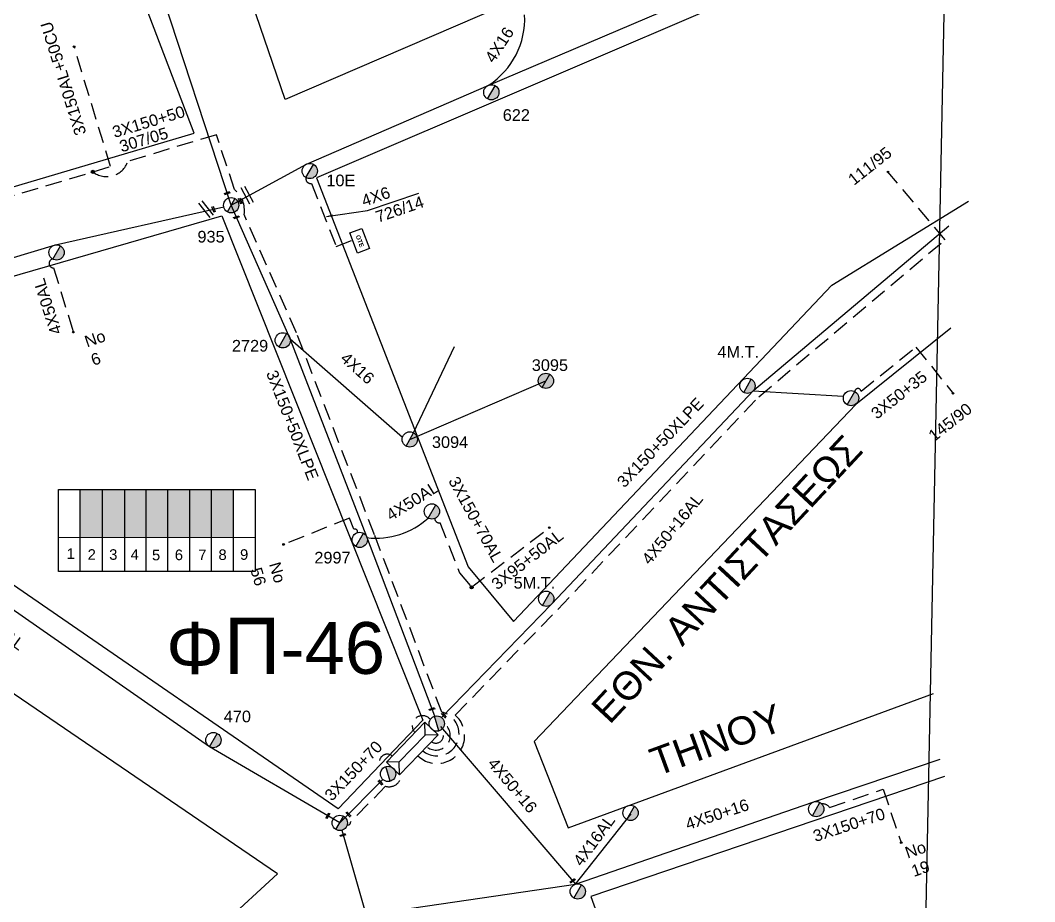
# Model space of a CAD drawing. Header units: millimetres. Extents: x 771 to 3391, y 686 to 1835.
# Drawn here: x 2738.9 to 2895.5, y 935.4 to 1071.6 of the extents above; entities that cross this region are included whole.
import ezdxf

# ---------------------------------------------------------------- set-up
doc = ezdxf.new("R2010")
doc.units = ezdxf.units.MM
doc.linetypes.add('DASHED', pattern=[19.05, 12.7, -6.35])
for name, color, linetype in [('Pillar OTE', 7, 'Continuous'), ('Άγνωστα', 7, 'Continuous'), ('Γυμνά εναέρια ΧΤ (3Φ)   4x16AL', 7, 'Continuous'), ('Γυμνά εναέρια ΧΤ (3Φ)   4x50CU', 7, 'Continuous'), ('Γυμνά εναέρια ΧΤ και ΦΟΠ (3Φ)   4x50+16AL', 7, 'Continuous'), ('Εναέρια παροχή ΧΤ 4x16', 7, 'SYN_LINE'), ('Επιγραφές - Σχήματα', 7, 'Continuous'), ('Καλωδια Χ.Τ. 3x50+35', 7, 'Continuous'), ('Καλωδια ΧΤ  3X95+50', 7, 'Continuous'), ('Καλώδια ΧΤ   3x150+50CU', 7, 'DASHED'), ('Καλώδια ΧΤ   3x150+70AL', 7, 'DASHED'), ('Καλώδια ΧΤ   3x150AL+50CU', 7, 'DASHED'), ('Μηχανική τομή', 7, 'Continuous'), ('Στύλος Ξύλινος', 7, 'Continuous'), ('Στύλος Ξύλινος @ 1', 7, 'Continuous'), ('Στύλος ΦΜ', 7, 'Continuous'), ('Στύλος ΦΜ @ 1', 7, 'Continuous'), ('Συνδέσεις', 7, 'Continuous'), ('Τομή', 7, 'Continuous'), ('Υποσταθμός εναέριος 2 στύλων', 7, 'Continuous'), ('Υποσταθμός πόλεως', 7, 'Continuous'), ('Υπόβαθρο ΔΕΗ', 7, 'Continuous'), ('Υπόγεια καλώδια Παροχών ΧΤ   4x16AL', 7, 'DASHED'), ('Υπόγεια καλώδια Παροχών ΧΤ   4x50AL', 7, 'DASHED'), ('Υπόγεια καλώδια Παροχών ΧΤ   4x6', 7, 'DASHED')]:
    doc.layers.add(name, color=color, linetype=linetype)
doc.styles.add('arial', font='ARIAL.TTF')
doc.styles.get("Standard").update_dxf_attribs({"font": 'ARIAL.TTF'})
doc.linetypes.add('SYN_LINE', pattern='A,0.5,-0.0001,["/\\/\\/\\/",Standard,S=0.1,R=0,X=0,Y=-0.05],-0.25', length=0.7501)
doc.dimstyles.new('ISO-25', dxfattribs={"dimtxt": 2.5, "dimasz": 2.5, "dimexe": 1.25, "dimexo": 0.625, "dimtad": 1, "dimtxsty": 'Standard', "dimcen": 2.5, "dimadec": 0, "dimazin": 0, "dimtfac": 1, "dimtmove": 0, "dimatfit": 3, "dimfxl": 1, "dimarcsym": 0})

# ---------------------------------------------------------------- blocks, each defined once
blk = doc.blocks.new('ΥΠΑΡΧΩΝ ΤΣΙΜΕΝΤΕΝΙΟΣ ΣΤΥΛΟΣ')
at = {"layer": 'Στύλος ΦΜ'}
blk.add_hatch(color=7, dxfattribs=at).paths.add_polyline_path([(-1.29, -2.28, 0.574793), (2.62, 0, 0.268822), (1.3, 2.27)])
at = {"layer": 'Στύλος ΦΜ', "color": 7}
blk.add_line((-1.29, -2.28), (1.3, 2.27), dxfattribs=at)
blk.add_circle((0, 0), 2.62, dxfattribs=at)
at = {"layer": 'Στύλος ΦΜ', "flags": 4}
for tag, p in [('ΑΡΙΘΜΟΣ', (-4.68, 8.05)), ('ΤΥΠΟΣ', (-4.91, 3.03))]:
    blk.add_attdef(tag, p, '', height=4, dxfattribs=at)
blk = doc.blocks.new('ΥΠΟΣΤΑΘΜΟΣ ΕΝΑΕΡΙΟΣ ΕΠΙ 2 ΣΤΥΛΩΝ')
at = {"layer": 'Υποσταθμός εναέριος 2 στύλων', "linetype": 'Continuous'}
for points in [[(-11.97, -2.11, 0.574793), (-8.45, -0.07, 0.268822), (-9.64, 1.98)], [(9.68, -2.15, 0.574793), (13.19, -0.1, 0.268822), (12.01, 1.95)]]:
    blk.add_hatch(color=256, dxfattribs=at).paths.add_polyline_path(points)
for p, q in [((-11.97, -2.11), (-9.64, 1.98)), ((9.68, -2.15), (12.01, 1.95))]:
    blk.add_line(p, q, dxfattribs=at)
for centre in [(-10.81, -0.07), (10.84, -0.1)]:
    blk.add_circle(centre, 2.36, dxfattribs=at)
at = {"layer": 'Υποσταθμός πόλεως', "linetype": 'Continuous', "ltscale": 40}
blk.add_lwpolyline([(-8.57, 2.82), (8.57, 2.82), (8.57, -2.82), (-8.57, -2.82)], close=True, dxfattribs=at)
for points in [[(-5.75, 0), (-8.57, 2.82)], [(-8.57, -2.82), (-5.75, 0)], [(-5.75, 0), (5.75, 0)], [(5.75, 0), (8.57, 2.82)], [(8.57, -2.82), (5.75, 0)]]:
    blk.add_lwpolyline(points, dxfattribs=at)
at = {"layer": 'Υποσταθμός εναέριος 2 στύλων', "ltscale": 40, "flags": 1}
for tag, p in [('ΜΕΤΑΣΧΗΜΑΤΙΣΜΟΣ', (14.09, 2.51)), ('ΙΣΧΥΣ', (14.07, -0.28)), ('ΑΡΙΘΜΟΣ', (14.19, -3))]:
    blk.add_attdef(tag, p, '', height=1.8, dxfattribs=at)
blk = doc.blocks.new('ΥΠΑΡΧΩΝ ΞΥΛΙΝΟΣ ΣΤΥΛΟΣ')
at = {"layer": 'Στύλος Ξύλινος'}
h = blk.add_hatch(color=7, dxfattribs=at)
h.paths.add_polyline_path([(-2.62, 0, 0.270008), (-1.29, -2.28), (1.3, 2.27, 0.576266)])
h.paths.add_polyline_path([(-1.29, -2.28, 0.574793), (2.62, 0, 0.268822), (1.3, 2.27)])
at = {"layer": 'Στύλος Ξύλινος', "color": 7}
blk.add_line((-1.29, -2.28), (1.3, 2.27), dxfattribs=at)
blk.add_circle((0, 0), 2.62, dxfattribs=at)
at = {"layer": 'Στύλος Ξύλινος', "flags": 4}
for tag, p in [('ΑΡΙΘΜΟΣ', (-4.91, 8.6)), ('ΤΥΠΟΣ', (-4.85, 3.39))]:
    blk.add_attdef(tag, p, '', height=4, dxfattribs=at)
blk = doc.blocks.new('ΜΗΧΑΝΙΚΗ ΤΟΜΗ')
at = {"layer": 'Μηχανική τομή', "ltscale": 40}
for p, q in [((-1.89, 0.78), (1.89, 0.78)), ((1.89, 0), (-1.89, 0))]:
    blk.add_line(p, q, dxfattribs=at)
blk = doc.blocks.new('_ΣΥΝΔΕΣΗ')
at = {"layer": 'Συνδέσεις', "linetype": 'SYN_LINE', "ltscale": 40}
blk.add_hatch(color=256, dxfattribs=at).paths.add_polyline_path([(0.5, -0.01, 1), (-0.5, -0.01, 1)])
at = {"layer": 'Συνδέσεις'}
blk.add_circle((0, -0.01), 0.5, dxfattribs=at)
blk = doc.blocks.new('ΤΟΜΗ')
at = {"layer": 'Τομή', "ltscale": 40}
for p, q in [((-5.68, 0), (5.68, 0)), ((5.68, -2.33), (-5.68, -2.33))]:
    blk.add_line(p, q, dxfattribs=at)
blk = doc.blocks.new('PILLAR ΟΤΕ')
at = {"layer": 'Pillar OTE', "ltscale": 40}
blk.add_lwpolyline([(-3.31, 2.02), (3.39, 2.02), (3.39, -1.99), (-3.31, -1.99)], close=True, dxfattribs=at)
at = {"layer": 'Pillar OTE', "insert": (-1.81, 0.71), "char_height": 1.3575, "width": 109.961, "attachment_point": 1}
blk.add_mtext('{\\fArial|b1|i0|c161|p34;OTE}', dxfattribs=at)

msp = doc.modelspace()

# ---------------------------------------------------------------- hatches: boundary and pattern name
at = {"layer": 'Καλώδια ΧΤ   3x150+50CU', "linetype": 'DASHED', "ltscale": 0.2}
h = msp.add_hatch(color=85, dxfattribs=at)
h.dxf.hatch_style = 1
h.paths.add_polyline_path([(2751.58264, 999.04337), (2748.14277, 999.04358), (2748.1423, 991.68299), (2751.58218, 991.67965)])
h = msp.add_hatch(color=30, dxfattribs=at)
h.dxf.hatch_style = 1
h.paths.add_polyline_path([(2755.02221, 999.04315), (2751.58264, 999.04337), (2751.58218, 991.67965), (2755.02175, 991.67631)])
h = msp.add_hatch(color=2, dxfattribs=at)
h.dxf.hatch_style = 1
h.paths.add_polyline_path([(2758.31977, 999.04295), (2755.02221, 999.04315), (2755.02175, 991.67631), (2758.3193, 991.67311)])
h = msp.add_hatch(color=5, dxfattribs=at)
h.dxf.hatch_style = 1
h.paths.add_polyline_path([(2761.70576, 999.04274), (2758.31977, 999.04295), (2758.3193, 991.67311), (2761.7053, 991.66982)])
h = msp.add_hatch(color=62, dxfattribs=at)
h.dxf.hatch_style = 1
h.paths.add_polyline_path([(2765.10241, 999.04252), (2761.70576, 999.04274), (2761.7053, 991.66982), (2765.10195, 991.66652)])
h = msp.add_hatch(color=6, dxfattribs=at)
h.dxf.hatch_style = 1
h.paths.add_polyline_path([(2768.43945, 999.04231), (2765.10241, 999.04252), (2765.10195, 991.66652), (2768.43899, 991.66328)])
h = msp.add_hatch(color=1, dxfattribs=at)
h.dxf.hatch_style = 1
h.paths.add_polyline_path([(2771.82783, 999.0421), (2768.43945, 999.04231), (2768.43899, 991.66328), (2771.82737, 991.65999)])

# ---------------------------------------------------------------- linework, layer by layer
at = {"layer": 'Pillar OTE', "ltscale": 40}
for points in [[(2744.81406, 986.4035), (2744.81485, 999.04379), (2775.14793, 999.04189), (2775.14714, 986.37414), (2744.81406, 986.40443)], [(2748.14197, 986.40111), (2748.14277, 999.04358)], [(2751.58185, 986.39767), (2751.58264, 999.04337)], [(2755.02142, 986.39424), (2755.02221, 999.04315)], [(2758.31897, 986.39095), (2758.31977, 999.04295)], [(2761.70497, 986.38757), (2761.70576, 999.04274)], [(2765.10162, 986.38417), (2765.10241, 999.04252)], [(2768.43866, 986.38084), (2768.43945, 999.04231)], [(2771.82704, 986.37746), (2771.82783, 999.0421)], [(2744.81439, 991.68623), (2775.14747, 991.65677)]]:
    msp.add_lwpolyline(points, dxfattribs=at)
at = {"layer": 'Άγνωστα', "color": 30}
for points in [[(2799.624, 1007.82029), (2805.96489, 1021.12889)], [(2799.04071, 1006.79711), (2820.05964, 1015.85222)]]:
    msp.add_lwpolyline(points, dxfattribs=at)
at = {"layer": 'Άγνωστα', "color": 30, "linetype": 'DASHED', "ltscale": 0.2}
msp.add_lwpolyline([(2790.94145, 992.39051, 0.664414373), (2790.42012, 992.91666), (2789.73862, 994.62859), (2779.48606, 990.5472)], format="xyb", dxfattribs=at)
at = {"layer": 'Γυμνά εναέρια ΧΤ (3Φ)   4x16AL', "color": 2, "linetype": 'Continuous'}
msp.add_lwpolyline([(2824.60596, 938.08164), (2833.23276, 948.92459)], dxfattribs=at)
at = {"layer": 'Γυμνά εναέρια ΧΤ (3Φ)   4x50CU', "color": 5, "linetype": 'Continuous'}
msp.add_lwpolyline([(2852.07522, 1014.31047), (2865.93744, 1013.47844)], dxfattribs=at)
at = {"layer": 'Γυμνά εναέρια ΧΤ (3Φ)   4x50CU', "color": 30, "linetype": 'Continuous', "ltscale": 0.2}
msp.add_arc((2793.80794, 1003.59304), 12.05039, 263.4437842, 312.0406189, dxfattribs=at)
at = {"layer": 'Γυμνά εναέρια ΧΤ και ΦΟΠ (3Φ)   4x50+16AL', "color": 30, "linetype": 'Continuous', "ltscale": 0.2}
msp.add_lwpolyline([(2802.88149, 964.01982), (2792.38216, 991.75324), (2780.58234, 1022.35169), (2771.46388, 1042.97035), (2760.06619, 1077.73108), (2747.36087, 1108.23624)], dxfattribs=at)
at = {"layer": 'Γυμνά εναέρια ΧΤ και ΦΟΠ (3Φ)   4x50+16AL', "color": 1, "linetype": 'Continuous', "ltscale": 0.2}
for points in [[(2771.46388, 1042.97035), (2783.08736, 1049.33877), (2811.23721, 1061.53845), (2846.72961, 1076.65546), (2864.99582, 1084.63218), (2888.12117, 1094.5608)], [(2788.54049, 946.40347), (2792.14228, 933.82742)]]:
    msp.add_lwpolyline(points, dxfattribs=at)
at = {"layer": 'Γυμνά εναέρια ΧΤ και ΦΟΠ (3Φ)   4x50+16AL', "color": 85, "linetype": 'Continuous', "ltscale": 0.2}
msp.add_lwpolyline([(2794.89261, 954.24044), (2788.22763, 947.537), (2768.13113, 959.32146), (2731.30349, 984.9703), (2700.12133, 1007.05413), (2684.85706, 1017.87985), (2715.25733, 1028.08664), (2744.33098, 1036.84906), (2770.31274, 1042.71237)], dxfattribs=at)
at = {"layer": 'Γυμνά εναέρια ΧΤ και ΦΟΠ (3Φ)   4x50+16AL', "color": 5, "linetype": 'Continuous', "ltscale": 0.2}
msp.add_lwpolyline([(2803.93657, 963.81581), (2820.94429, 981.34726), (2852.14498, 1014.40112), (2882.2783, 1039.77164)], dxfattribs=at)
at = {"layer": 'Γυμνά εναέρια ΧΤ και ΦΟΠ (3Φ)   4x50+16AL', "color": 2}
for points in [[(2803.75669, 962.45319), (2824.60596, 938.08164)], [(2793.35001, 933.47404), (2824.60596, 938.08164), (2861.28183, 950.74175), (2880.9184, 957.4151)]]:
    msp.add_lwpolyline(points, dxfattribs=at)
at = {"layer": 'Εναέρια παροχή ΧΤ 4x16', "color": 30, "ltscale": 20}
msp.add_lwpolyline([(2780.58234, 1022.35169), (2797.91041, 1007.13704)], dxfattribs=at)
at = {"layer": 'Εναέρια παροχή ΧΤ 4x16', "color": 1, "linetype": 'SYN_LINE', "ltscale": 15}
msp.add_arc((2804.52212, 1071.80495), 12.26757, 303.1877936, 2.7157819, dxfattribs=at)
at = {"layer": 'Καλωδια Χ.Τ. 3x50+35', "color": 5, "linetype": 'DASHED', "ltscale": 0.2}
msp.add_lwpolyline([(2867.75629, 1014.18982, -0.906817515), (2868.71376, 1014.2611), (2877.18496, 1021.06186), (2882.97718, 1013.84692)], format="xyb", dxfattribs=at)
at = {"layer": 'Καλωδια ΧΤ  3X95+50', "color": 30, "linetype": 'DASHED', "ltscale": 0.2}
msp.add_lwpolyline([(2808.58504, 983.94742), (2820.58361, 993.16531)], dxfattribs=at)
at = {"layer": 'Καλώδια ΧΤ   3x150+50CU', "color": 62, "linetype": 'DASHED', "ltscale": 0.2}
for points in [[(2712.39981, 1036.97162, 0.618908803), (2717.2963, 1038.42274), (2752.83932, 1048.95625), (2747.21467, 1067.49339)], [(2801.0373, 958.68198, 1.266707558), (2803.97659, 964.65767), (2793.59957, 992.06802), (2781.54056, 1023.27553), (2773.45762, 1041.55268, 0.27248015), (2771.98367, 1045.39707), (2769.17408, 1053.8677), (2755.49716, 1049.75539, -0.523838144), (2750.10144, 1048.14485)]]:
    msp.add_lwpolyline(points, format="xyb", dxfattribs=at)
at = {"layer": 'Καλώδια ΧΤ   3x150+50CU', "color": 6, "linetype": 'DASHED', "ltscale": 0.2}
msp.add_lwpolyline([(2800.3071, 957.89987, 1.020683437), (2806.05511, 964.2045), (2821.89424, 980.53262), (2852.93522, 1013.40056), (2881.7023, 1037.65263), (2872.86917, 1048.13023)], format="xyb", dxfattribs=at)
at = {"layer": 'Καλώδια ΧΤ   3x150+50CU', "color": 30, "linetype": 'DASHED', "ltscale": 0.2}
msp.add_arc((2800.99076, 962.54596), 1.56547, 38.4963509, 222.4104802, dxfattribs=at)
at = {"layer": 'Καλώδια ΧΤ   3x150+50CU', "color": 5, "linetype": 'DASHED', "ltscale": 0.2}
msp.add_arc((2803.06656, 961.03218), 2.22996, 234.5481831, 48.0516155, dxfattribs=at)
at = {"layer": 'Καλώδια ΧΤ   3x150+50CU', "color": 2, "linetype": 'DASHED', "ltscale": 0.2}
msp.add_arc((2803.06656, 961.03218), 1.15996, 234.5481831, 48.0516155, dxfattribs=at)
at = {"layer": 'Καλώδια ΧΤ   3x150+50CU', "color": 85, "linetype": 'DASHED', "ltscale": 0.2}
msp.add_arc((2795.56751, 956.92874), 1.23442, 50.5427259, 233.6993529, dxfattribs=at)
at = {"layer": 'Καλώδια ΧΤ   3x150+70AL', "color": 30, "linetype": 'DASHED', "ltscale": 0.2}
msp.add_lwpolyline([(2802.89407, 994.57374, 0.48234923), (2803.70056, 993.93742), (2806.71511, 986.19474), (2808.58504, 983.94742)], format="xyb", dxfattribs=at)
at = {"layer": 'Καλώδια ΧΤ   3x150+70AL', "color": 1, "linetype": 'DASHED', "ltscale": 0.2}
msp.add_lwpolyline([(2797.72896, 955.25454, -0.531617629), (2795.29844, 953.19622), (2789.86491, 947.67256, -0.680896108), (2789.37503, 947.28254)], format="xyb", dxfattribs=at)
at = {"layer": 'Καλώδια ΧΤ   3x150+70AL', "color": 2, "linetype": 'DASHED', "ltscale": 0.2}
msp.add_lwpolyline([(2862.661, 950.47458, -0.254770346), (2863.87027, 949.9431), (2872.11482, 952.74496), (2874.91917, 944.49309)], format="xyb", dxfattribs=at)
at = {"layer": 'Υπόβαθρο ΔΕΗ'}
for points in [[(887.18759, 748.25165), (2875.29445, 763.38266), (2895.53155, 1762.67838)], [(2884.63315, 1104.51812), (2779.81887, 1059.29404), (2765.05969, 1102.37207), (2883.05681, 1150.21863)], [(2674.22868, 1026.96319), (2765.73238, 1054.10289), (2749.12892, 1097.69703), (2635.20264, 1061.41333), (2638.57458, 1051.29626), (2674.22868, 1026.96319)], [(2886.26812, 1090.84466), (2784.62571, 1047.20562), (2808.0301, 987.09286), (2815.06052, 978.64355), (2864.19747, 1030.64134), (2885.28873, 1043.58964)], [(2792.50403, 1042.18645), (2800.4128, 1044.82774)], [(2689.34761, 885.14979), (2699.53395, 888.21008), (2710.29305, 893.42805), (2727.75709, 902.77365), (2744.92761, 912.85692), (2761.93478, 924.96097), (2770.19901, 931.97018), (2778.61918, 939.68031), (2624.83462, 1044.63278), (2689.34761, 885.14979)], [(2689.01269, 1017.92153), (2770.04361, 1041.36301), (2801.07203, 963.41879), (2787.97076, 949.71419), (2689.01269, 1017.92153)], [(2882.58266, 1023.96889), (2867.90077, 1012.18211), (2818.26771, 960.12939), (2823.47541, 946.75879), (2879.89283, 967.53925)], [(2881.61181, 954.71767), (2826.97708, 936.15044), (2834.07993, 916.4414), (2847.77337, 908.68611), (2882.44875, 923.11794)]]:
    msp.add_lwpolyline(points, dxfattribs=at)
at = {"layer": 'Υπόγεια καλώδια Παροχών ΧΤ   4x50AL', "color": 85, "ltscale": 0.2}
msp.add_lwpolyline([(2743.91739, 1034.65879, 0.950688949), (2744.03627, 1033.31006), (2747.12425, 1023.2824)], format="xyb", dxfattribs=at)
at = {"layer": 'Υπόγεια καλώδια Παροχών ΧΤ   4x6', "color": 1, "linetype": 'DASHED', "ltscale": 0.2}
msp.add_lwpolyline([(2783.00681, 1047.24817, 0.549209542), (2783.8831, 1046.35674), (2787.68479, 1036.59232), (2790.11916, 1037.54012)], format="xyb", dxfattribs=at)

# ---------------------------------------------------------------- block references
at = {"layer": 'Pillar OTE', "xscale": 0.5, "yscale": 0.5, "zscale": 0.5, "rotation": 290.8628514343543}
msp.add_blockref('PILLAR ΟΤΕ', (2791.29582, 1037.50144), dxfattribs=at)
at = {"layer": 'Μηχανική τομή'}
for p, xscale, yscale, zscale, rotation in [((2770.88134, 1044.74526), 0.2499999999999679, 0.2499999999999679, 0.2499999999999679, 17.99380577412801), ((2772.94959, 1043.66314), 0.249999999999919, 0.249999999999919, 0.249999999999919, 111.057701093834), ((2768.8373, 1042.37941), 0.249999999999919, 0.249999999999919, 0.249999999999919, 111.057701093834), ((2772.30208, 1041.02596), 0.2499999999999679, 0.2499999999999679, 0.2499999999999679, 17.99380577412801), ((2802.48562, 965.03926), 0.2499999999999679, 0.2499999999999679, 0.2499999999999679, 17.99380577412801), ((2804.21263, 964.10037), 0.2500000000001928, 0.2500000000001928, 0.2500000000001928, 312.6268794242704), ((2794.41549, 953.69986), 0.2500000000001928, 0.2500000000001928, 0.2500000000001928, 312.6268794242704), ((2789.50053, 948.78493), 0.2500000000001928, 0.2500000000001928, 0.2500000000001928, 312.6268794242704), ((2786.46358, 948.58468), 0.2499999999999681, 0.2499999999999681, 0.2499999999999681, 59.42527023132874), ((2788.7375, 945.57413), 0.2499999999999681, 0.2499999999999681, 0.2499999999999681, 17.4977112207492), ((2824.22549, 938.52638), 0.2499999999999681, 0.2499999999999681, 0.2499999999999681, 36.11407878704492)]:
    msp.add_blockref('ΜΗΧΑΝΙΚΗ ΤΟΜΗ', p, dxfattribs=dict(at, xscale=xscale, yscale=yscale, zscale=zscale, rotation=rotation))
at = {"layer": 'Στύλος Ξύλινος @ 1', "ltscale": 40}
ref = msp.add_blockref('ΥΠΑΡΧΩΝ ΞΥΛΙΝΟΣ ΣΤΥΛΟΣ', (2820.05964, 1015.85222), dxfattribs=dict(at, xscale=0.4499999999998181, yscale=0.4499999999998181, zscale=0.4499999999998181))
ref.add_attrib('ΤΥΠΟΣ', '3095', (2817.87735, 1017.37597), dxfattribs={"layer": 'Στύλος Ξύλινος', "height": 1.8, "flags": 4})
at = {"layer": 'Στύλος ΦΜ @ 1', "ltscale": 40}
ref = msp.add_blockref('ΥΠΑΡΧΩΝ ΤΣΙΜΕΝΤΕΝΙΟΣ ΣΤΥΛΟΣ', (2811.63197, 1060.42881), dxfattribs=dict(at, xscale=0.4499999999998181, yscale=0.4499999999998181, zscale=0.4499999999998181))
ref.add_attrib('ΤΥΠΟΣ', '622', (2813.39418, 1056.01934), dxfattribs={"layer": 'Στύλος ΦΜ', "height": 1.8, "flags": 4})
ref = msp.add_blockref('ΥΠΑΡΧΩΝ ΤΣΙΜΕΝΤΕΝΙΟΣ ΣΤΥΛΟΣ', (2783.58785, 1048.27264), dxfattribs=dict(at, xscale=0.4499999999998181, yscale=0.4499999999998181, zscale=0.4499999999998181))
ref.add_attrib('ΑΡΙΘΜΟΣ', '10Ε', (2786.16172, 1045.91196), dxfattribs={"layer": 'Στύλος ΦΜ', "height": 1.8, "flags": 4})
ref = msp.add_blockref('ΥΠΑΡΧΩΝ ΤΣΙΜΕΝΤΕΝΙΟΣ ΣΤΥΛΟΣ', (2771.46162, 1042.97164), dxfattribs=dict(at, xscale=0.4499999999998181, yscale=0.4499999999998181, zscale=0.4499999999998181))
ref.add_attrib('ΤΥΠΟΣ', '935', (2766.25435, 1037.2187), dxfattribs={"layer": 'Στύλος ΦΜ', "height": 1.8, "flags": 4})
at = {"layer": 'Στύλος ΦΜ @ 1', "ltscale": 40, "xscale": 0.4499999999998181, "yscale": 0.4499999999998181, "zscale": 0.4499999999998181}
for p in [(2744.49842, 1035.68326), (2867.17073, 1013.16793), (2802.45861, 995.66804), (2861.79161, 949.68003), (2833.13056, 949.09031), (2788.22536, 947.5383), (2824.97448, 936.96302)]:
    msp.add_blockref('ΥΠΑΡΧΩΝ ΤΣΙΜΕΝΤΕΝΙΟΣ ΣΤΥΛΟΣ', p, dxfattribs=at)
at = {"layer": 'Στύλος ΦΜ @ 1', "ltscale": 40}
ref = msp.add_blockref('ΥΠΑΡΧΩΝ ΤΣΙΜΕΝΤΕΝΙΟΣ ΣΤΥΛΟΣ', (2779.42998, 1022.10839), dxfattribs=dict(at, xscale=0.4499999999998181, yscale=0.4499999999998181, zscale=0.4499999999998181))
ref.add_attrib('ΤΥΠΟΣ', '2729', (2771.57799, 1020.36951), dxfattribs={"layer": 'Στύλος ΦΜ', "height": 1.8, "flags": 4})
ref = msp.add_blockref('ΥΠΑΡΧΩΝ ΤΣΙΜΕΝΤΕΝΙΟΣ ΣΤΥΛΟΣ', (2851.17785, 1015.07328), dxfattribs=dict(at, xscale=0.4499999999998181, yscale=0.4499999999998181, zscale=0.4499999999998181))
ref.add_attrib('ΤΥΠΟΣ', '4Μ.Τ.', (2846.54597, 1019.41823), dxfattribs={"layer": 'Στύλος ΦΜ', "height": 1.8, "flags": 4})
ref = msp.add_blockref('ΥΠΑΡΧΩΝ ΤΣΙΜΕΝΤΕΝΙΟΣ ΣΤΥΛΟΣ', (2799.03844, 1006.7984), dxfattribs=dict(at, xscale=0.4499999999998181, yscale=0.4499999999998181, zscale=0.4499999999998181))
ref.add_attrib('ΤΥΠΟΣ', '3094', (2802.46053, 1005.48048), dxfattribs={"layer": 'Στύλος ΦΜ', "height": 1.8, "flags": 4})
ref = msp.add_blockref('ΥΠΑΡΧΩΝ ΤΣΙΜΕΝΤΕΝΙΟΣ ΣΤΥΛΟΣ', (2791.3076, 991.2711), dxfattribs=dict(at, xscale=0.4499999999998181, yscale=0.4499999999998181, zscale=0.4499999999998181))
ref.add_attrib('ΤΥΠΟΣ', '2997', (2784.30629, 987.63233), dxfattribs={"layer": 'Στύλος ΦΜ', "height": 1.8, "flags": 4})
ref = msp.add_blockref('ΥΠΑΡΧΩΝ ΤΣΙΜΕΝΤΕΝΙΟΣ ΣΤΥΛΟΣ', (2820.11163, 982.18023), dxfattribs=dict(at, xscale=0.4499999999998181, yscale=0.4499999999998181, zscale=0.4499999999998181))
ref.add_attrib('ΤΥΠΟΣ', '5Μ.Τ.', (2815.06893, 983.74616), dxfattribs={"layer": 'Στύλος ΦΜ', "height": 1.8, "flags": 4})
ref = msp.add_blockref('ΥΠΑΡΧΩΝ ΤΣΙΜΕΝΤΕΝΙΟΣ ΣΤΥΛΟΣ', (2768.71216, 960.34593), dxfattribs=dict(at, xscale=0.4499999999998181, yscale=0.4499999999998181, zscale=0.4499999999998181))
ref.add_attrib('ΤΥΠΟΣ', '470', (2770.31989, 963.09197), dxfattribs={"layer": 'Στύλος ΦΜ', "height": 1.8, "flags": 4})
at = {"layer": 'Συνδέσεις'}
for p, xscale, yscale, zscale in [((2747.20845, 1067.48058), 0.25, 0.25, 0.25), ((2750.10144, 1048.14485), 0.4777242751394019, 0.4777242751394019, 0.4777242751394019), ((2872.86917, 1048.13023), 0.25, 0.25, 0.25), ((2747.09393, 1023.38085), 0.25, 0.25, 0.25), ((2882.92356, 1013.91372), 0.25, 0.25, 0.25), ((2820.58361, 993.16531), 0.25, 0.25, 0.25), ((2779.54718, 990.57153), 0.25, 0.25, 0.25), ((2808.58504, 983.94742), 0.4777242751394019, 0.4777242751394019, 0.4777242751394019), ((2874.91917, 944.49309), 0.25, 0.25, 0.25)]:
    msp.add_blockref('_ΣΥΝΔΕΣΗ', p, dxfattribs=dict(at, xscale=xscale, yscale=yscale, zscale=zscale))
at = {"layer": 'Τομή', "xscale": 0.2499999999999669, "yscale": 0.2499999999999669, "zscale": 0.2499999999999669}
for p, rotation in [((2774.20315, 1044.68554), 298.4008054530453), ((2767.8159, 1042.56542), 308.1680509152084)]:
    msp.add_blockref('ΤΟΜΗ', p, dxfattribs=dict(at, rotation=rotation))
at = {"layer": 'Υποσταθμός εναέριος 2 στύλων', "xscale": 0.5, "yscale": 0.5, "zscale": 0.5, "rotation": 46.01297522316048}
msp.add_blockref('ΥΠΟΣΤΑΘΜΟΣ ΕΝΑΕΡΙΟΣ ΕΠΙ 2 ΣΤΥΛΩΝ', (2799.41132, 959.02438), dxfattribs=at)

# ---------------------------------------------------------------- texts
at = {"ltscale": 40, "char_height": 4, "width": 67.4273804, "attachment_point": 1, "style": 'arial'}
for s, insert, rotation in [('{\\H1.083x;EΘN. ANTIΣTAΣEΩΣ}', (2826.7125, 965.56627), 47.0857303), ('{\\H1.083x;THNOY}', (2835.67453, 958.78333), 20.0890911)]:
    msp.add_mtext(s, dxfattribs=dict(at, insert=insert, rotation=rotation))
at = {"ltscale": 30, "char_height": 1.63441, "width": 11.2572904, "attachment_point": 1}
for s, insert in [('1', (2746.06022, 989.96483)), ('2', (2749.29869, 989.83136)), ('3', (2752.62928, 989.83136)), ('4', (2755.93278, 989.83136)), ('5', (2759.23629, 989.75019)), ('6', (2762.75642, 989.77725)), ('7', (2766.38487, 989.77725)), ('8', (2769.49883, 989.80431)), ('9', (2772.82941, 989.83136))]:
    msp.add_mtext(s, dxfattribs=dict(at, insert=insert))
at = {"layer": 'Άγνωστα', "color": 7, "char_height": 1.8, "attachment_point": 1}
for s, gutter_width, insert, rotation in [('3X150+50', 12.5, (2752.92621, 1055.08978), 16.7124608), ('307/05', 12.5, (2754.01863, 1052.86855), 16.7124608), ('111/95', 12.5, (2866.5021, 1047.36669), 38.4568981), ('4Χ6', 1.7149, (2791.37965, 1044.44847), 19.0696849), ('726/14', 1.7149, (2793.54637, 1041.95001), 19.0696849), ('3X150+50XLPE', 12.5, (2778.50606, 1017.7023), 291.2785947), ('3X50+35', 12.5, (2870.04699, 1011.23009), 38.4568981), ('3X150+50XLPE', 12.5, (2830.85912, 1000.45658), 46.2445537), ('145/90', 12.5, (2878.89518, 1007.78985), 38.4568981), ('3X95+50AL', 12.5, (2811.42984, 984.86247), 38.0769236), ('3X150+70', 12.5, (2785.69936, 952.04176), 46.3910911), ('4X50+16', 12.5, (2812.33363, 957.8107), 310.0145826), ('4X50+16', 12.5, (2841.39746, 948.13874), 18.2623712), ('3X150+70', 12.5, (2861.09988, 946.29292), 18.2623712)]:
    msp.add_mtext_dynamic_manual_height_columns(s, width=1.8, gutter_width=gutter_width, heights=[0.04535], dxfattribs=dict(at, insert=insert, rotation=rotation))
at = {"layer": 'Άγνωστα', "color": 7}
note = msp.add_mtext_dynamic_manual_height_columns('No ', width=1.8, gutter_width=1.7149, heights=[0.04535, 0], dxfattribs=dict(at, insert=(2745.29531, 1021.54592), char_height=1.8, attachment_point=1, rotation=19.0696849))
for column, words in zip(note.columns.linked_columns, ['6']):
    column.text = words
note = msp.add_mtext_dynamic_manual_height_columns('No ', width=1.8, gutter_width=1.82792, heights=[0.04535, 0], dxfattribs=dict(at, insert=(2777.99793, 991.51582), char_height=1.8, attachment_point=1, rotation=286.2869133))
for column, words in zip(note.columns.linked_columns, ['56']):
    column.text = words
note = msp.add_mtext_dynamic_manual_height_columns('No ', width=1.8, gutter_width=2.33163, heights=[0.04535, 0], dxfattribs=dict(at, insert=(2871.40097, 942.40041), char_height=1.8, attachment_point=1, rotation=18.7969816))
for column, words in zip(note.columns.linked_columns, ['19']):
    column.text = words
at = {"layer": 'Γυμνά εναέρια ΧΤ και ΦΟΠ (3Φ)   4x50+16AL', "color": 7, "char_height": 1.8, "attachment_point": 1}
for insert, rotation in [((2834.69296, 988.44992), 50.7547962), ((2729.07874, 983.34573), 323.8391261)]:
    msp.add_mtext_dynamic_manual_height_columns('4X50+16AL', width=1.8, gutter_width=12.5, heights=[0.04535], dxfattribs=dict(at, insert=insert, rotation=rotation))
at = {"layer": 'Εναέρια παροχή ΧΤ 4x16', "color": 7, "char_height": 1.8, "attachment_point": 1}
for insert, rotation in [((2810.51088, 1065.80943), 56.9510814), ((2789.38494, 1020.44852), 318.0313643)]:
    msp.add_mtext_dynamic_manual_height_columns('4X16', width=1.8, gutter_width=12.5, heights=[0.04535], dxfattribs=dict(at, insert=insert, rotation=rotation))
at = {"layer": 'Καλώδια ΧΤ   3x150+70AL', "color": 7, "insert": (2806.5204, 1001.28927), "char_height": 1.8, "attachment_point": 1, "rotation": 298.7146635}
msp.add_mtext_dynamic_manual_height_columns('3X150+70AL', width=1.8, gutter_width=12.5, heights=[0.04535], dxfattribs=at)
at = {"layer": 'Καλώδια ΧΤ   3x150AL+50CU', "color": 7, "insert": (2747.39758, 1053.56701), "char_height": 1.8, "attachment_point": 1, "rotation": 107.2842858}
msp.add_mtext_dynamic_manual_height_columns('3X150AL+50CU', width=1.8, gutter_width=12.5, heights=[0.04535], dxfattribs=at)
at = {"layer": 'Υπόβαθρο ΔΕΗ', "insert": (2761.41262, 979.24088), "char_height": 8, "attachment_point": 1}
msp.add_mtext_dynamic_manual_height_columns('Φ{\\H1.0833x;Π}-46', width=84.657329, gutter_width=12.5, heights=[0], dxfattribs=at)
at = {"layer": 'Υπόγεια καλώδια Παροχών ΧΤ   4x16AL', "color": 7, "insert": (2824.12366, 941.76613), "char_height": 1.8, "attachment_point": 1, "rotation": 53.8948344}
msp.add_mtext_dynamic_manual_height_columns('4X16AL', width=1.8, gutter_width=12.5, heights=[0.04535], dxfattribs=at)
at = {"layer": 'Υπόγεια καλώδια Παροχών ΧΤ   4x50AL', "color": 7, "char_height": 1.8, "attachment_point": 1}
for insert, rotation in [((2743.6294, 1022.78919), 107.9994672), ((2795.17179, 995.67218), 32.1608911)]:
    msp.add_mtext_dynamic_manual_height_columns('4X50AL', width=1.8, gutter_width=12.5, heights=[0.04535], dxfattribs=dict(at, insert=insert, rotation=rotation))

# ---------------------------------------------------------------- leaders
at = {"layer": 'Επιγραφές - Σχήματα', "ltscale": 40}
msp.add_leader([(2786.16895, 1041.25897), (2792.50403, 1042.18645)], dimstyle='ISO-25', override={"dimasz": 1, "dimtad": 0}, dxfattribs=at)

doc.saveas('drawing.dxf')
